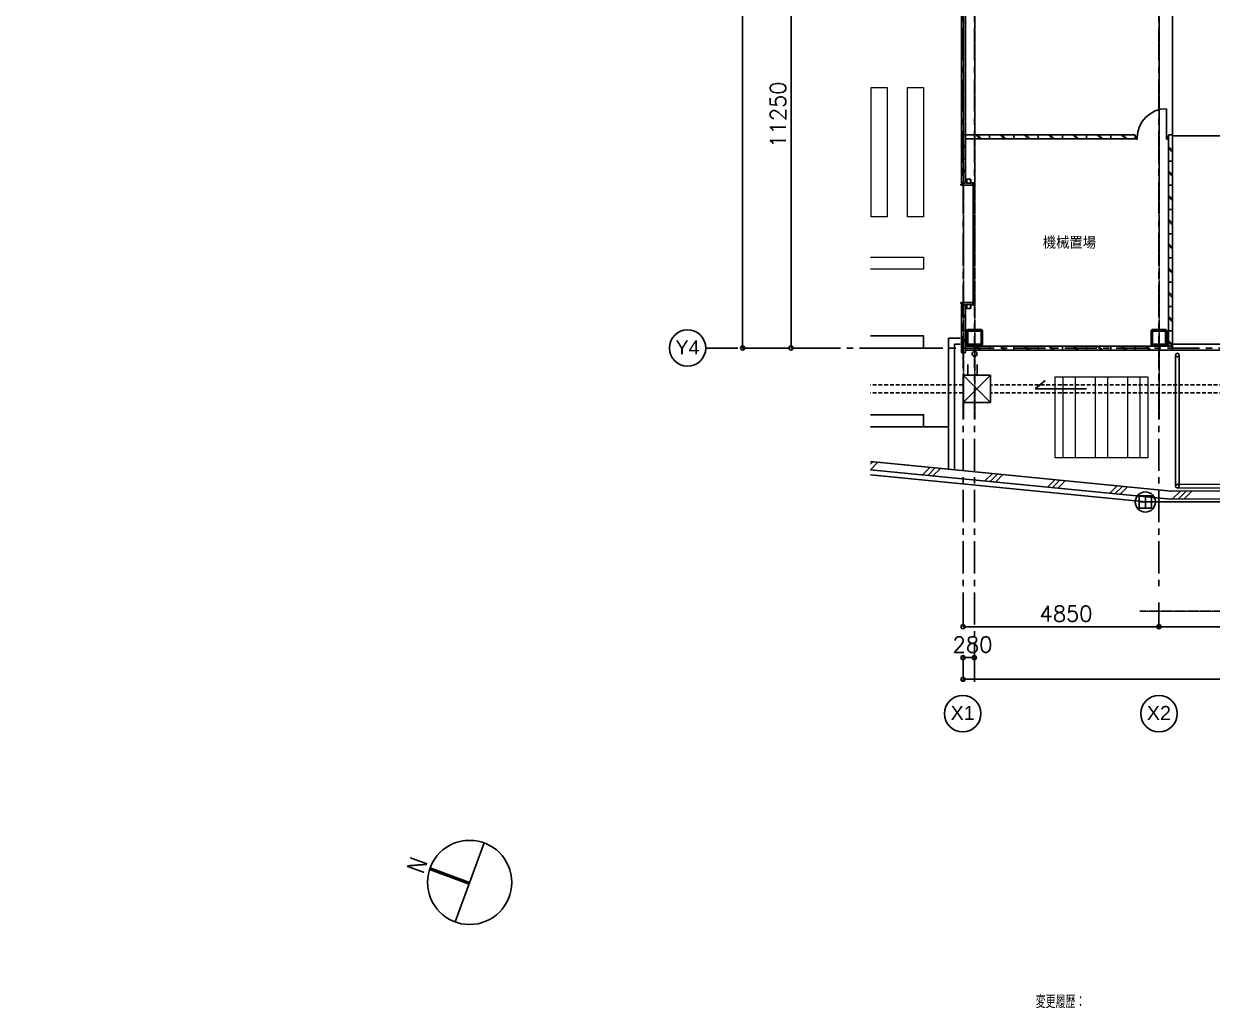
# Model space of a CAD drawing. Extents: x -5463 to 81197, y 1815 to 51771.
# Drawn here: x -5463 to 23964, y 3006 to 27378 of the extents above; entities that cross this region are included whole.
import ezdxf
from ezdxf.enums import TextEntityAlignment as Align

# ---------------------------------------------------------------- set-up
doc = ezdxf.new("R2010")
doc.units = 0
doc.header["$LTSCALE"] = 12.7
doc.header["$MEASUREMENT"] = 0
doc.header["$PDMODE"] = 1
doc.header["$PDSIZE"] = -2
doc.linetypes.add('CENTER', pattern=[2, 1.25, -0.25, 0.25, -0.25])
doc.linetypes.add('HIDDEN', pattern=[0.375, 0.25, -0.125])
doc.layers.get('0').update_dxf_attribs({"linetype": 'CONTINUOUS'})
doc.layers.get('DEFPOINTS').update_dxf_attribs({"color": 1, "linetype": 'CONTINUOUS'})
for name, color, linetype in [('0-0', 7, 'CONTINUOUS'), ('0-1', 7, 'CONTINUOUS'), ('0-5', 7, 'CONTINUOUS'), ('1-1', 7, 'CONTINUOUS'), ('1-4', 7, 'CONTINUOUS'), ('2-2', 7, 'CONTINUOUS'), ('80_SHELL_TEXT', 7, 'CONTINUOUS'), ('__', 7, 'CONTINUOUS'), ('__-1', 7, 'CONTINUOUS'), ('______-3', 206, 'CONTINUOUS'), ('A_建築（下図）', 8, 'CONTINUOUS'), ('A_緑地', 3, 'CONTINUOUS'), ('A_通り芯', 8, 'CENTER'), ('A_通芯', 8, 'CONTINUOUS'), ('歩行者通路', 1, 'CONTINUOUS')]:
    doc.layers.add(name, color=color, linetype=linetype)
doc.layers.add('改修範囲', color=1, linetype='CONTINUOUS', lineweight=9, true_color=0xff0000)
doc.styles.add('ARIAL', font='arial.ttf', dxfattribs={"bigfont": 'Arial'})
doc.styles.add('KANSIM', font='SIMPLEX.shx', dxfattribs={"width": 0.7, "bigfont": 'extfont2.shx'})
doc.styles.get("Standard").update_dxf_attribs({"font": 'txt', "bigfont": 'BIGFONT.SHX'})
doc.styles.add('丸ゴチック', font='HGRSMP.TTF')

# ---------------------------------------------------------------- blocks, each defined once
blk = doc.blocks.new('_________')
at = {"layer": '______-3', "color": 4}
blk.add_point((0, 0), dxfattribs=at)
at = {"layer": '__', "color": 0, "flags": 1}
for tag in ['SQ_M', '__', '______', '__', '__']:
    blk.add_attdef(tag, (0, 0), '', height=0.18, dxfattribs=at)
blk = doc.blocks.new('___-35')
at = {"layer": '__-1', "color": 0, "linetype": 'Continuous'}
for p, q in [((-5487.74, 4362.87), (-5487.74, 4359.87)), ((-5463.49, 4362.87), (-5463.49, 4359.87)), ((-5487.74, 4359.87), (-5463.49, 4359.87))]:
    blk.add_line(p, q, dxfattribs=at)
for centre in [(-5487.74, 4359.87), (-5463.49, 4359.87)]:
    blk.add_circle(centre, 0.25, dxfattribs=at)
at = {"layer": '__-1', "color": 0}
blk.add_text('4850', height=1.923, dxfattribs=at).set_placement((-5478.29, 4362.44), align=Align.TOP_LEFT)
blk = doc.blocks.new('___-36')
at = {"layer": '__-1', "color": 0, "linetype": 'Continuous'}
for p, q in [((-5463.49, 4362.87), (-5463.49, 4359.87)), ((-5427.99, 4362.87), (-5427.99, 4359.87)), ((-5463.49, 4359.87), (-5427.99, 4359.87))]:
    blk.add_line(p, q, dxfattribs=at)
for centre in [(-5463.49, 4359.87), (-5427.99, 4359.87)]:
    blk.add_circle(centre, 0.25, dxfattribs=at)
at = {"layer": '__-1', "color": 0}
blk.add_text('7100', height=1.923, dxfattribs=at).set_placement((-5448.42, 4362.44), align=Align.TOP_LEFT)
blk = doc.blocks.new('___-41')
at = {"layer": '__-1', "color": 0, "linetype": 'Continuous'}
for p, q in [((-5487.74, 4356.37), (-5487.74, 4353.37)), ((-5487.74, 4353.37), (-5246.74, 4353.37))]:
    blk.add_line(p, q, dxfattribs=at)
blk.add_circle((-5487.74, 4353.37), 0.25, dxfattribs=at)
blk = doc.blocks.new('___-42')
at = {"layer": '__-1', "color": 0, "linetype": 'Continuous'}
for p, q in [((-5501.51, 4450.62), (-5504.51, 4450.62)), ((-5504.51, 4394.37), (-5504.51, 4450.62)), ((-5501.51, 4394.37), (-5504.51, 4394.37))]:
    blk.add_line(p, q, dxfattribs=at)
for centre in [(-5504.51, 4450.62), (-5504.51, 4394.37)]:
    blk.add_circle(centre, 0.25, dxfattribs=at)
at = {"layer": '__-1', "color": 0}
blk.add_text('11250', height=1.923, rotation=90, dxfattribs=at).set_placement((-5507.08, 4419.14), align=Align.TOP_LEFT)
blk = doc.blocks.new('___-45')
at = {"layer": '__-1', "color": 0, "linetype": 'Continuous'}
for p, q in [((-5507.51, 4529.37), (-5510.51, 4529.37)), ((-5510.51, 4394.37), (-5510.51, 4529.37)), ((-5507.51, 4394.37), (-5510.51, 4394.37))]:
    blk.add_line(p, q, dxfattribs=at)
for centre in [(-5510.51, 4529.37), (-5510.51, 4394.37)]:
    blk.add_circle(centre, 0.25, dxfattribs=at)
at = {"layer": '__-1', "color": 0}
blk.add_text('27000', height=1.923, rotation=90, dxfattribs=at).set_placement((-5513.08, 4458.52), align=Align.TOP_LEFT)
blk = doc.blocks.new('___-46')
at = {"layer": '__-1', "color": 0, "linetype": 'Continuous'}
for p, q in [((-5487.74, 4353.05), (-5487.74, 4356.05)), ((-5487.74, 4356.05), (-5486.34, 4356.05)), ((-5486.34, 4353.05), (-5486.34, 4356.05))]:
    blk.add_line(p, q, dxfattribs=at)
for centre in [(-5487.74, 4356.05), (-5486.34, 4356.05)]:
    blk.add_circle(centre, 0.25, dxfattribs=at)
at = {"layer": '__-1', "color": 0}
blk.add_text('280', height=1.923, dxfattribs=at).set_placement((-5489.05, 4358.62), align=Align.TOP_LEFT)

msp = doc.modelspace()

# ---------------------------------------------------------------- linework, layer by layer
for p, q in [((5934.5, 7098.6), (5216, 5141.4)), ((5573.8, 6116.1), (4595.3, 6475.4)), ((5575.3, 6120), (4596.7, 6479.3)), ((5561.2, 6081), (4583.2, 6440.1)), ((5562.6, 6084.9), (4584.4, 6444)), ((5564, 6088.8), (4585.7, 6448)), ((5565.4, 6092.7), (4587.1, 6451.9)), ((5566.9, 6096.6), (4588.4, 6455.8)), ((5568.1, 6100.5), (4589.7, 6459.7)), ((5569.5, 6104.4), (4591.1, 6463.7)), ((5571, 6108.3), (4592.5, 6467.6)), ((5572.4, 6112.2), (4593.9, 6471.5))]:
    msp.add_line(p, q)
msp.add_circle((5575.3, 6120), 1042.4)
at = {"layer": '0-0', "color": 8, "linetype": 'Continuous'}
for p, q in [((15502.9, 16478.2), (15557.8, 16533.1)), ((15503.6, 16337.5), (15686.6, 16520.5)), ((16791.1, 16210.8), (16974.1, 16393.8)), ((16919.9, 16198.2), (17102.8, 16381.1)), ((17048.6, 16185.5), (17231.6, 16368.5)), ((18336.2, 16058.8), (18519.1, 16241.8)), ((18464.9, 16046.1), (18647.9, 16229.1)), ((18593.7, 16033.5), (18776.6, 16216.4)), ((19881.2, 15906.8), (20064.2, 16089.8)), ((20010, 15894.1), (20192.9, 16077.1)), ((20138.7, 15881.5), (20321.7, 16064.4)), ((21426.2, 15754.8), (21609.2, 15937.7)), ((21555, 15742.1), (21738, 15925.1)), ((21683.7, 15729.4), (21866.7, 15912.4)), ((22975.8, 15607.3), (23176.7, 15808.1)), ((23117.8, 15607.9), (23318.7, 15808.8)), ((23259.9, 15608.5), (23460.8, 15809.4))]:
    msp.add_line(p, q, dxfattribs=at)
at = {"layer": '0-1', "color": 8, "linetype": 'Continuous'}
for p, q in [((17436.3, 19596.6), (17436.3, 16348.3)), ((17724.9, 19596.6), (17436.3, 19596.6)), ((17586.3, 19446.6), (17586.3, 16333.5)), ((17724.9, 19446.6), (17586.3, 19446.6)), ((17795.2, 18678.6), (17795.2, 18003.6)), ((17795.2, 18678.6), (18470.2, 18003.6)), ((17795.2, 18003.6), (18470.2, 18678.6)), ((18470.2, 18678.6), (17795.2, 18678.6)), ((18470.2, 18003.6), (18470.2, 18678.6)), ((19825.8, 18550.3), (19578.8, 18341.1)), ((19578.8, 18341.1), (20851.8, 18341.1)), ((17795.2, 18003.6), (18470.2, 18003.6)), ((15502.9, 16538.5), (22951.1, 15805.7)), ((15502.9, 16337.5), (22932.4, 15606.5)), ((18690.7, 15808.1), (18687.8, 15808.4)), ((22157.5, 15389.2), (22158.4, 15689.2)), ((22157.5, 15389.2), (22158.4, 15689.2)), ((22157.5, 15389.2), (22158.4, 15689.2)), ((22158.4, 15689.2), (22458.4, 15688.3)), ((22158.4, 15689.2), (22458.4, 15688.3)), ((22158.4, 15689.2), (22458.4, 15688.3)), ((22308.4, 15688.8), (22307.5, 15388.8)), ((22308.4, 15688.8), (22307.5, 15388.8)), ((22308.4, 15688.8), (22307.5, 15388.8)), ((22458.4, 15688.3), (22457.5, 15388.3)), ((22458.4, 15688.3), (22457.5, 15388.3)), ((22458.4, 15688.3), (22457.5, 15388.3)), ((22921.7, 15807), (29002.9, 15833.7)), ((22922.6, 15607), (29003.7, 15633.7)), ((22457.5, 15388.3), (22157.5, 15389.2)), ((22457.5, 15388.3), (22157.5, 15389.2)), ((22457.5, 15388.3), (22157.5, 15389.2)), ((22158, 15539.2), (22458, 15538.3)), ((22158, 15539.2), (22458, 15538.3)), ((22158, 15539.2), (22458, 15538.3))]:
    msp.add_line(p, q, dxfattribs=at)
at = {"layer": '0-1', "color": 8}
for p, q in [((23054.9, 19181.8), (23054.9, 15942.5)), ((23144.9, 19181.8), (23144.9, 15942.5)), ((17915.3, 18939.9), (17915.3, 18678.6)), ((18145.3, 18939.9), (18145.3, 18678.6)), ((22308, 15538.8), (15502.9, 16212.4)), ((23099.2, 15971.6), (26744.1, 15988.7)), ((23099.6, 15881.6), (26744.6, 15898.7)), ((32282.5, 15541.9), (22308, 15538.8))]:
    msp.add_line(p, q, dxfattribs=at)
at = {"layer": '0-1', "color": 8, "linetype": 'HIDDEN', "ltscale": 30}
for p, q in [((17795.2, 18441.1), (15502.9, 18441.1)), ((37381.8, 18441.1), (18470.2, 18441.1)), ((17795.2, 18241.1), (15502.9, 18241.1)), ((37381.8, 18241.1), (18470.2, 18241.1))]:
    msp.add_line(p, q, dxfattribs=at)
at = {"layer": '0-1', "color": 8}
for centre, radius in [((23099.9, 19174.8), 45), ((23099.9, 15932.2), 45), ((22308, 15538.8), 250)]:
    msp.add_circle(centre, radius, dxfattribs=at)
at = {"layer": '0-1', "color": 8, "linetype": 'Continuous'}
msp.add_circle((22308, 15538.8), 250, dxfattribs=at)
msp.add_circle((22308, 15538.8), 250, dxfattribs=at)
at = {"layer": '0-1', "color": 7, "linetype": 'Continuous'}
for p in [(-3790.5, 4528.6), (-3790.5, 4527.4), (-3789.2, 4528.6), (-3789.2, 4527.4)]:
    msp.add_point(p, dxfattribs=at)
at = {"layer": '0-5', "color": 7, "linetype": 'Continuous'}
for p in [(-5043.6, 4453.2), (-5043.6, 4451.7), (-5042.1, 4453.2), (-5042.1, 4451.7), (-4878.1, 4576.3), (-4878.1, 4570.3), (-4872.1, 4576.3), (-4872.1, 4570.3), (-4842.7, 4576.3), (-4842.7, 4570.3), (-4836.7, 4576.3), (-4836.7, 4570.3), (-4791.5, 4576.3), (-4791.5, 4570.3), (-4785.5, 4576.3), (-4785.5, 4570.3), (-3356.5, 4451.6), (-3356.5, 4450.1), (-3355, 4451.6), (-3355, 4450.1), (-5065.2, 4396.6), (-4968.1, 4398.1), (-4968.1, 4396.6), (-4966.6, 4398.1), (-4966.6, 4396.6), (-4961.3, 4396.6), (-3378, 4395), (-3274.2, 4395)]:
    msp.add_point(p, dxfattribs=at)
at = {"layer": '1-1', "color": 7, "linetype": 'Continuous'}
for p in [(-3767.3, 4528.6), (-3767.3, 4527.4), (-3766.1, 4528.6), (-3766.1, 4527.4)]:
    msp.add_point(p, dxfattribs=at)
at = {"layer": '1-4', "color": 7, "linetype": 'Continuous'}
for p in [(-4997.5, 4531.2), (-4962.6, 4531.2), (-4828.9, 4492.9), (-4818.1, 4499.1), (-4815.7, 4481.2), (-4804.7, 4500.9), (-4804.7, 4500.9), (-4804.1, 4496.2), (-4804.1, 4496.2), (-3549.7, 4529.8), (-3546.4, 4530.3), (-3546.4, 4530.3), (-3310.4, 4529.6), (-3275.5, 4529.6), (-3128.6, 4479.6), (-5463.4, 4354.6), (-5463.4, 4354.6), (-5081.9, 4367.2), (-5081.9, 4367.2), (-4825.8, 4396.2), (-3791, 4391.7), (-3765.3, 4391.7), (-3765.3, 4391.7), (-3765.3, 4378.8), (-3550, 4392.3), (-3138.7, 4394.6)]:
    msp.add_point(p, dxfattribs=at)
at = {"layer": '2-2', "color": 7, "linetype": 'Continuous'}
for p in [(-4826.7, 4459.4), (-3139.6, 4457.9)]:
    msp.add_point(p, dxfattribs=at)
at = {"layer": '__-1', "color": 8}
for centre in [(10973, 19349.9), (17786.1, 10300), (22644.9, 10299.9)]:
    msp.add_circle(centre, 450, dxfattribs=at)
at = {"layer": 'A_建築（下図）', "color": 8}
for p, q in [((17752.9, 40187.9), (17752.9, 24621.9)), ((17852.9, 24621.9), (17852.9, 30324.9)), ((18042.9, 20419.9), (18042.9, 23439.9))]:
    msp.add_line(p, q, dxfattribs=at)
at = {"layer": 'A_建築（下図）', "color": 8, "linetype": 'Continuous'}
for p, q in [((22827.9, 24554.9), (22827.9, 25274.9)), ((17752.9, 24621.9), (17760.9, 24629.9)), ((17752.9, 23437.9), (17752.9, 24621.9)), ((17752.9, 24431.7), (17852.9, 24331.7)), ((17760.9, 24629.9), (17844.9, 24629.9)), ((17844.9, 24629.9), (17852.9, 24621.9)), ((17852.9, 24629.9), (22044.9, 24629.9)), ((17852.9, 23437.9), (17852.9, 24621.9)), ((17852.9, 24529.9), (22044.9, 24529.9)), ((18110.3, 24629.9), (18210.3, 24529.9)), ((18154.6, 24629.9), (18254.6, 24529.9)), ((18452.9, 24529.9), (18452.9, 24629.9)), ((18710.3, 24629.9), (18810.3, 24529.9)), ((18754.6, 24629.9), (18854.6, 24529.9)), ((19052.9, 24529.9), (19052.9, 24629.9)), ((19310.3, 24629.9), (19410.3, 24529.9)), ((19354.6, 24629.9), (19454.6, 24529.9)), ((19652.9, 24529.9), (19652.9, 24629.9)), ((19910.3, 24629.9), (20010.3, 24529.9)), ((19954.6, 24629.9), (20054.6, 24529.9)), ((20252.9, 24529.9), (20252.9, 24629.9)), ((20510.3, 24629.9), (20610.3, 24529.9)), ((20554.6, 24629.9), (20654.6, 24529.9)), ((20852.9, 24529.9), (20852.9, 24629.9)), ((21110.3, 24629.9), (21210.3, 24529.9)), ((21154.6, 24629.9), (21254.6, 24529.9)), ((21452.9, 24529.9), (21452.9, 24629.9)), ((21710.3, 24629.9), (21810.3, 24529.9)), ((21754.6, 24629.9), (21854.6, 24529.9)), ((22044.9, 24629.9), (22052.9, 24621.9)), ((22052.9, 24537.9), (22044.9, 24529.9)), ((22052.9, 24537.9), (22052.9, 24621.9)), ((22067.9, 24519.9), (22067.9, 24589.9)), ((22067.9, 24589.9), (22092.9, 24589.9)), ((22067.9, 24519.9), (22107.9, 24519.9)), ((22092.9, 24554.9), (22092.9, 24589.9)), ((22092.9, 24554.9), (22107.9, 24554.9)), ((22107.9, 24519.9), (22107.9, 24554.9)), ((22842.9, 24554.9), (22827.9, 24554.9)), ((22827.9, 24519.9), (22827.9, 24554.9)), ((22867.9, 24519.9), (22827.9, 24519.9)), ((22842.9, 24554.9), (22842.9, 24589.9)), ((22867.9, 24589.9), (22842.9, 24589.9)), ((22867.9, 24519.9), (22867.9, 24589.9)), ((22882.9, 24621.9), (22890.9, 24629.9)), ((22890.9, 24629.9), (22882.9, 24621.9)), ((22882.9, 19399.9), (22882.9, 24621.9)), ((22890.9, 24629.9), (22974.9, 24629.9)), ((22974.9, 24629.9), (22982.9, 24621.9)), ((22982.9, 19299.9), (22982.9, 24621.9)), ((17752.9, 24387.3), (17852.9, 24287.3)), ((22882.9, 24338.6), (22982.9, 24238.6)), ((22882.9, 24294.3), (22982.9, 24194.3)), ((17752.9, 24029.9), (17852.9, 24029.9)), ((22882.9, 23979.9), (22982.9, 23979.9)), ((17752.9, 23831.7), (17852.9, 23731.7)), ((17752.9, 23787.3), (17852.9, 23687.3)), ((22882.9, 23738.6), (22982.9, 23638.6)), ((22882.9, 23694.3), (22982.9, 23594.3)), ((17742.9, 23409.9), (17742.9, 23379.9)), ((17772.9, 23409.9), (17742.9, 23409.9)), ((17742.9, 23379.9), (18030.4, 23379.9)), ((17760.9, 23429.9), (17752.9, 23437.9)), ((17760.9, 23429.9), (17844.9, 23429.9)), ((17772.9, 23429.9), (17772.9, 23409.9)), ((17852.9, 23437.9), (17844.9, 23429.9)), ((17882.9, 23484.9), (17882.9, 23524.9)), ((17882.9, 23474.9), (17882.9, 23434.9)), ((17885.2, 23484.5), (17885.2, 23525.3)), ((17885.2, 23475.3), (17885.2, 23434.5)), ((17887.5, 23527.6), (17978.3, 23527.6)), ((17902.9, 23482.2), (17887.5, 23482.2)), ((17902.9, 23477.6), (17887.5, 23477.6)), ((17887.5, 23432.2), (17978.3, 23432.2)), ((17887.9, 23529.9), (17977.9, 23529.9)), ((17887.9, 23479.9), (17902.9, 23479.9)), ((17887.9, 23479.9), (17902.9, 23479.9)), ((17887.9, 23429.9), (17977.9, 23429.9)), ((17902.9, 23479.9), (17902.9, 23482.2)), ((17902.9, 23479.9), (17902.9, 23477.6)), ((17962.9, 23482.2), (17962.9, 23479.9)), ((17978.3, 23482.2), (17962.9, 23482.2)), ((17977.9, 23479.9), (17962.9, 23479.9)), ((17977.9, 23479.9), (17962.9, 23479.9)), ((17962.9, 23477.6), (17962.9, 23479.9)), ((17978.3, 23477.6), (17962.9, 23477.6)), ((17980.6, 23525.3), (17980.6, 23484.5)), ((17980.6, 23434.5), (17980.6, 23475.3)), ((17982.9, 23484.9), (17982.9, 23524.9)), ((17982.9, 23474.9), (17982.9, 23434.9)), ((17982.9, 23459.9), (17984.9, 23459.9)), ((17982.9, 23439.9), (18072.9, 23439.9)), ((17984.9, 23459.9), (17984.9, 23441.9)), ((17984.9, 23441.9), (18065.4, 23441.9)), ((18030.4, 23379.9), (18030.4, 23439.9)), ((18055.4, 23394.9), (18055.4, 23379.9)), ((18072.9, 23379.9), (18055.4, 23379.9)), ((18065.4, 23441.9), (18065.4, 23439.9)), ((18072.9, 23379.9), (18072.9, 23439.9)), ((22882.9, 23379.9), (22982.9, 23379.9)), ((22882.9, 23138.6), (22982.9, 23038.6)), ((22882.9, 23094.3), (22982.9, 22994.3)), ((22882.9, 22779.9), (22982.9, 22779.9)), ((22882.9, 22538.6), (22982.9, 22438.6)), ((22882.9, 22494.3), (22982.9, 22394.3)), ((22882.9, 22179.9), (22982.9, 22179.9)), ((22882.9, 21938.6), (22982.9, 21838.6)), ((22882.9, 21894.3), (22982.9, 21794.3)), ((22882.9, 21579.9), (22982.9, 21579.9)), ((22882.9, 21338.6), (22982.9, 21238.6)), ((22882.9, 21294.3), (22982.9, 21194.3)), ((22882.9, 20979.9), (22982.9, 20979.9)), ((22882.9, 20738.6), (22982.9, 20638.6)), ((22882.9, 20694.3), (22982.9, 20594.3)), ((17742.9, 20479.9), (18030.4, 20479.9)), ((17742.9, 20449.9), (17742.9, 20479.9)), ((17772.9, 20449.9), (17742.9, 20449.9)), ((17760.9, 20429.9), (17752.9, 20421.9)), ((17752.9, 19237.9), (17752.9, 20421.9)), ((17760.9, 20429.9), (17844.9, 20429.9)), ((17772.9, 20429.9), (17772.9, 20449.9)), ((17844.9, 20429.9), (17852.9, 20421.9)), ((17852.9, 19237.9), (17852.9, 20421.9)), ((17882.9, 20384.9), (17882.9, 20424.9)), ((17882.9, 20374.9), (17882.9, 20334.9)), ((17885.2, 20384.5), (17885.2, 20425.3)), ((17885.2, 20375.3), (17885.2, 20334.5)), ((17887.5, 20427.6), (17978.3, 20427.6)), ((17902.9, 20382.2), (17887.5, 20382.2)), ((17902.9, 20377.6), (17887.5, 20377.6)), ((17887.5, 20332.2), (17978.3, 20332.2)), ((17887.9, 20429.9), (17977.9, 20429.9)), ((17887.9, 20379.9), (17902.9, 20379.9)), ((17887.9, 20379.9), (17902.9, 20379.9)), ((17887.9, 20329.9), (17977.9, 20329.9)), ((17902.9, 20379.9), (17902.9, 20382.2)), ((17902.9, 20379.9), (17902.9, 20377.6)), ((17962.9, 20382.2), (17962.9, 20379.9)), ((17978.3, 20382.2), (17962.9, 20382.2)), ((17977.9, 20379.9), (17962.9, 20379.9)), ((17962.9, 20377.6), (17962.9, 20379.9)), ((17977.9, 20379.9), (17962.9, 20379.9)), ((17978.3, 20377.6), (17962.9, 20377.6)), ((17980.6, 20425.3), (17980.6, 20384.5)), ((17980.6, 20334.5), (17980.6, 20375.3)), ((17982.9, 20384.9), (17982.9, 20424.9)), ((17982.9, 20419.9), (18072.9, 20419.9)), ((17982.9, 20399.9), (17984.9, 20399.9)), ((17982.9, 20374.9), (17982.9, 20334.9)), ((17984.9, 20417.9), (18065.4, 20417.9)), ((17984.9, 20399.9), (17984.9, 20417.9)), ((18030.4, 20479.9), (18030.4, 20419.9)), ((18055.4, 20464.9), (18055.4, 20479.9)), ((18072.9, 20479.9), (18055.4, 20479.9)), ((18065.4, 20417.9), (18065.4, 20419.9)), ((18072.9, 20479.9), (18072.9, 20419.9)), ((22882.9, 20379.9), (22982.9, 20379.9)), ((17752.9, 20231.7), (17852.9, 20131.7)), ((17752.9, 20187.3), (17852.9, 20087.3)), ((22882.9, 20138.6), (22982.9, 20038.6)), ((22882.9, 20094.3), (22982.9, 19994.3)), ((17752.9, 19779.9), (17852.9, 19779.9)), ((22882.9, 19779.9), (22982.9, 19779.9)), ((17752.9, 19631.7), (17852.9, 19531.7)), ((17752.9, 19587.3), (17852.9, 19487.3)), ((22882.9, 19538.6), (22982.9, 19438.6)), ((22882.9, 19494.3), (22982.9, 19394.3)), ((29477.9, 19449.9), (22982.9, 19449.9)), ((17752.9, 19237.9), (17760.9, 19229.9)), ((17760.9, 19229.9), (17844.9, 19229.9)), ((17844.9, 19229.9), (17852.9, 19237.9)), ((17852.9, 19399.9), (22982.9, 19399.9)), ((17852.9, 19299.9), (22982.9, 19299.9)), ((18110.3, 19399.9), (18210.3, 19299.9)), ((18154.6, 19399.9), (18254.6, 19299.9)), ((18452.9, 19299.9), (18452.9, 19399.9)), ((18710.3, 19399.9), (18810.3, 19299.9)), ((18754.6, 19399.9), (18854.6, 19299.9)), ((19052.9, 19299.9), (19052.9, 19399.9)), ((19310.3, 19399.9), (19410.3, 19299.9)), ((19354.6, 19399.9), (19454.6, 19299.9)), ((19652.9, 19299.9), (19652.9, 19399.9)), ((19910.3, 19399.9), (20010.3, 19299.9)), ((19954.6, 19399.9), (20054.6, 19299.9)), ((20252.9, 19299.9), (20252.9, 19399.9)), ((20510.3, 19399.9), (20610.3, 19299.9)), ((20554.6, 19399.9), (20654.6, 19299.9)), ((20852.9, 19299.9), (20852.9, 19399.9)), ((21110.3, 19399.9), (21210.3, 19299.9)), ((21154.6, 19399.9), (21254.6, 19299.9)), ((21452.9, 19299.9), (21452.9, 19399.9)), ((21710.3, 19399.9), (21810.3, 19299.9)), ((21754.6, 19399.9), (21854.6, 19299.9)), ((22052.9, 19299.9), (22052.9, 19399.9)), ((22310.3, 19399.9), (22410.3, 19299.9)), ((22354.6, 19399.9), (22454.6, 19299.9)), ((22652.9, 19299.9), (22652.9, 19399.9)), ((22652.9, 19299.9), (22652.9, 19399.9)), ((22982.9, 19299.9), (66052.9, 19299.9))]:
    msp.add_line(p, q, dxfattribs=at)
at = {"layer": 'A_建築（下図）', "color": 8}
for points in [[(17907.9, 19804.9), (18247.9, 19804.9), (18277.9, 19774.9), (18277.9, 19434.9), (18247.9, 19404.9), (17907.9, 19404.9), (17877.9, 19434.9), (17877.9, 19774.9), (17907.9, 19804.9)], [(22477.9, 19804.9), (22817.9, 19804.9), (22847.9, 19774.9), (22847.9, 19434.9), (22817.9, 19404.9), (22477.9, 19404.9), (22447.9, 19434.9), (22447.9, 19774.9), (22477.9, 19804.9)]]:
    msp.add_lwpolyline(points, close=True, dxfattribs=at)
at = {"layer": 'A_建築（下図）', "color": 8, "linetype": 'Continuous'}
for points in [[(18235.9, 19429.9), (17919.9, 19429.9), (17902.9, 19446.9), (17902.9, 19762.9), (17919.9, 19779.9), (18235.9, 19779.9), (18252.9, 19762.9), (18252.9, 19446.9), (18235.9, 19429.9)], [(18235.9, 19441.9), (17919.9, 19441.9), (17914.9, 19446.9), (17914.9, 19762.9), (17919.9, 19767.9), (18235.9, 19767.9), (18240.9, 19762.9), (18240.9, 19446.9), (18235.9, 19441.9)], [(22805.9, 19429.9), (22489.9, 19429.9), (22472.9, 19446.9), (22472.9, 19762.9), (22489.9, 19779.9), (22805.9, 19779.9), (22822.9, 19762.9), (22822.9, 19446.9), (22805.9, 19429.9)], [(22805.9, 19441.9), (22489.9, 19441.9), (22484.9, 19446.9), (22484.9, 19762.9), (22489.9, 19767.9), (22805.9, 19767.9), (22810.9, 19762.9), (22810.9, 19446.9), (22805.9, 19441.9)]]:
    msp.add_lwpolyline(points, close=True, dxfattribs=at)
for points in [[(15502.9, 19649.9), (16814.9, 19649.9), (16814.9, 19349.9), (15502.9, 19349.9)], [(15502.9, 17699.9), (16814.9, 17699.9), (16814.9, 17399.9), (15502.9, 17399.9)]]:
    msp.add_lwpolyline(points, dxfattribs=at)
msp.add_circle((18080.9, 19207.5), 62.5, dxfattribs=at)
for centre, radius, start, end in [((22827.9, 24554.9), 720, 90, 180), ((17887.9, 23524.9), 5, 90, 180), ((17887.9, 23484.9), 5, 180, 270), ((17887.9, 23474.9), 5, 90, 180), ((17887.9, 23434.9), 5, 180, 270), ((17887.9, 23524.9), 2.7, 90, 180), ((17887.9, 23484.9), 2.7, 180, 270), ((17887.9, 23474.9), 2.7, 90, 180), ((17887.9, 23434.9), 2.7, 180, 270), ((17977.9, 23524.9), 5, 0, 90), ((17977.9, 23524.9), 2.7, 0, 90), ((17977.9, 23484.9), 2.7, 270, 0), ((17977.9, 23484.9), 5, 270, 0), ((17977.9, 23474.9), 5, 0, 90), ((17977.9, 23474.9), 2.7, 0, 90), ((17977.9, 23434.9), 2.7, 270, 0), ((17977.9, 23434.9), 5, 270, 0), ((17887.9, 20424.9), 5, 90, 180), ((17887.9, 20384.9), 5, 180, 270), ((17887.9, 20374.9), 5, 90, 180), ((17887.9, 20334.9), 5, 180, 270), ((17887.9, 20424.9), 2.7, 90, 180), ((17887.9, 20384.9), 2.7, 180, 270), ((17887.9, 20374.9), 2.7, 90, 180), ((17887.9, 20334.9), 2.7, 180, 270), ((17977.9, 20424.9), 5, 0, 90), ((17977.9, 20424.9), 2.7, 0, 90), ((17977.9, 20384.9), 2.7, 270, 0), ((17977.9, 20384.9), 5, 270, 0), ((17977.9, 20374.9), 5, 0, 90), ((17977.9, 20374.9), 2.7, 0, 90), ((17977.9, 20334.9), 2.7, 270, 0), ((17977.9, 20334.9), 5, 270, 0)]:
    msp.add_arc(centre, radius, start, end, dxfattribs=at)
at = {"layer": 'A_緑地', "color": 8}
for p, q in [((15502.9, 17399.9), (17436.3, 17399.9)), ((17436.3, 17399.9), (17436.3, 16348.3)), ((15502.9, 16538.5), (17436.3, 16348.3))]:
    msp.add_line(p, q, dxfattribs=at)
at = {"layer": 'A_通り芯', "color": 8, "ltscale": 50}
for p, q in [((17794.9, 50125.8), (17794.9, 12449.9)), ((18074.9, 50125.8), (18074.9, 11685.8)), ((22644.9, 50125.8), (22644.9, 13349.9)), ((11423, 19349.9), (75710.5, 19349.9))]:
    msp.add_line(p, q, dxfattribs=at)
at = {"layer": 'A_通芯', "color": 8, "linetype": 'CENTER'}
for p, q in [((17802.9, 50633.2), (17802.9, 17595)), ((18082.9, 50633.2), (18082.9, 17595)), ((22652.9, 50633.2), (22652.9, 17595))]:
    msp.add_line(p, q, dxfattribs=at)
at = {"layer": 'A_通芯', "color": 8, "linetype": 'CENTER', "ltscale": 2}
msp.add_line((32478.1, 12841.9), (22175, 12838.7), dxfattribs=at)
at = {"layer": '改修範囲', "color": 8}
msp.add_line((24382.9, 24599.9), (22982.9, 24599.9), dxfattribs=at)
for points in [[(15514.9, 25799.9), (15914.9, 25799.9), (15914.9, 22599.9), (15514.9, 22599.9)], [(16414.9, 25799.9), (16814.9, 25799.9), (16814.9, 22599.9), (16414.9, 22599.9)], [(20072, 18634.5), (22372, 18634.5), (22372, 16634.5), (20072, 16634.5)], [(20272, 18634.5), (20572, 18634.5), (20572, 16634.5), (20272, 16634.5)], [(21072, 18634.5), (21372, 18634.5), (21372, 16634.5), (21072, 16634.5)], [(21872, 18634.5), (22172, 18634.5), (22172, 16634.5), (21872, 16634.5)]]:
    msp.add_lwpolyline(points, close=True, dxfattribs=at)
msp.add_lwpolyline([(15502.9, 21599.9), (16814.9, 21599.9), (16814.9, 21299.9), (15502.9, 21299.9)], dxfattribs=at)
at = {"layer": '歩行者通路', "color": 8}
msp.add_lwpolyline([(20802.9, 51749.6), (20802.9, 48549.9), (22202.9, 48549.9), (22202.9, 49284.3), (22992.1, 49284.3), (22989.6, 40769.9), (20624.9, 40769.9), (20624.9, 38798.8), (22982.9, 38798.8), (22982.9, 24599.9), (24382.9, 24599.9), (24382.9, 50684.3), (22202.9, 50684.3), (22202.9, 51749.6)], dxfattribs=at)

# ---------------------------------------------------------------- block references
at = {"layer": '80_SHELL_TEXT', "color": 4, "xscale": 0.005, "yscale": 0.005, "zscale": 0.005}
for p in [(-5415.7, 4413.7), (-3739.6, 4413.3), (-3739.6, 4400)]:
    msp.add_blockref('_________', p, dxfattribs=at)
at = {"layer": '__-1', "color": 8, "xscale": 200, "yscale": 200, "zscale": 200}
for name, p in [('___-45', (1114437.3, -859524.2)), ('___-42', (1114437.3, -859524.2)), ('___-35', (1115341.9, -859524.2)), ('___-36', (1115341.9, -859524.2)), ('___-46', (1115341.9, -859524.2)), ('___-41', (1115341.9, -859524.2))]:
    msp.add_blockref(name, p, dxfattribs=at)

# ---------------------------------------------------------------- texts
at = {"style": '丸ゴチック', "width": 0.8}
msp.add_text('N', height=450, rotation=70.10117, dxfattribs=at).set_placement((4430.2, 6313.3))
at = {"layer": '__-1', "color": 8, "style": 'ARIAL'}
for s, p in [('Y4', (10673, 19190.5)), ('X1', (17486.1, 10140.6)), ('X2', (22344.9, 10140.5))]:
    msp.add_text(s, height=350, dxfattribs=at).set_placement(p)
at = {"layer": 'A_建築（下図）', "color": 8}
msp.add_text('機械置場', height=300, dxfattribs=at).set_placement((19766.7, 21807))
at = {"layer": 'DEFPOINTS', "style": 'KANSIM', "width": 0.7}
msp.add_text('変更履歴：', height=320, dxfattribs=at).set_placement((19593.5, 3167.1), align=Align.MIDDLE_LEFT)

doc.saveas('drawing.dxf')
